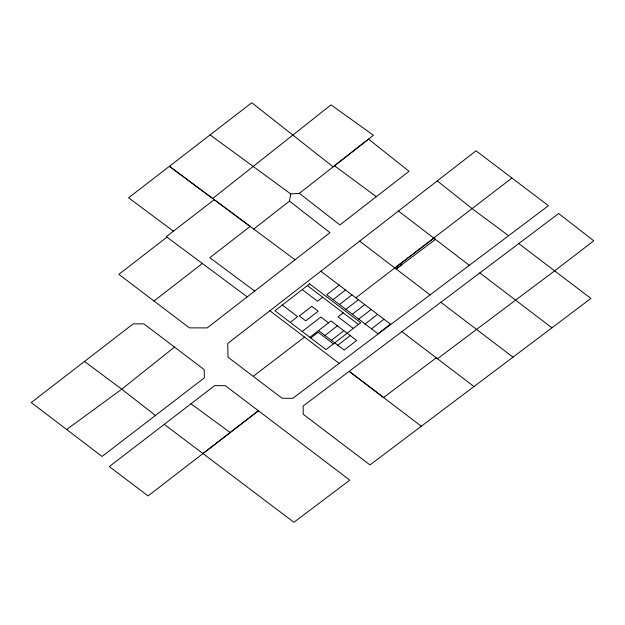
<?xml version="1.0" encoding="UTF-8"?>
<svg xmlns="http://www.w3.org/2000/svg" width="625" height="625" viewBox="0 0 625 625"><rect width="100%" height="100%" fill="white"/><g stroke="black" fill="none" stroke-linecap="round" stroke-linejoin="round"><path stroke-width="0.94" d="M253.75 229.062L289.461 201.086L290.742 193.961L210.094 134.883L128.586 197.805L173.43 231.164M174.492 347.086L143.922 323.906L133.219 323.844L31.25 402.539L102.062 456.445L204.359 377.859L204.219 369.633L174.492 347.086L121.742 389.195L66.656 429.492M299.336 193.344L368.523 139.117L409.023 171.289L339.906 224.945L299.336 193.344L290.742 193.961M511.93 178.039L476.047 150.812L227.727 343.477L228 357.203L282.07 398.234L292.812 398.305L548.438 205.695L511.93 178.039L355.844 297.836M289.461 201.086L329.961 232.656L207.203 327.906L189.359 327.852L118.875 274.352L166.922 237.125M290.234 322.391L297.625 316.656L282.328 305.031M322.664 297.234L317.516 301.234L302.219 289.609M339.117 285.125L326.688 294.766L377.953 333.742L390.383 324.102M333.094 299.633L345.523 289.992M302.195 331.477L320.836 317.016L328.531 322.859M339.5 304.508L351.93 294.867M309.883 337.328L330.992 320.953L356.625 340.445L344.195 350.086L318.562 330.594M345.906 309.383L358.344 299.742M310.742 337.977L318.125 332.25L333.422 343.883M343.172 312.828L338.016 316.828L353.312 328.453M324.969 335.469L337.398 325.828M352.32 314.258L364.75 304.609M331.375 340.344L343.805 330.695M358.727 319.125L371.156 309.484M337.781 345.211L350.219 335.57M365.133 324L377.562 314.359M371.539 328.875L383.977 319.234M153.977 300.992L202.359 263.492M202.961 453.57L258.398 410.758L148.062 495.937L109.305 466.578L214.625 385.625L225.367 385.703L349.812 480.141L293.922 522.273L164.25 424.344M210.094 134.883L251.797 102.727L333.141 166.852L373.469 135.25L331.016 104.875L212.672 198.508L169.398 166.305L295.023 259.766M253.211 376.32L304.492 337.07M394.883 268.016L433.945 238.227L469.32 265.312M518.773 243.57L558.672 213.516L593.75 240.805L554.617 270.867L437.477 358.75L401.883 331.648L303.141 406.039L303.234 414.273L369.984 464.922L590.898 298.453L518.773 243.57L401.883 331.648M190.984 403.773L230.172 432.539M334.484 165.773L376.312 196.664M508.586 235.734L472.414 208.828L437.25 180.898M254.695 291.07L209.812 257.719L250.172 226.43L214.242 199.664L166.312 236.664L247.234 296.867M84.508 361.445L121.742 389.195L155.438 415.422M479.828 272.922L551.945 327.812M440.875 302.281L512.992 357.164M474 386.531L436.258 357.82L383.57 397.539L349.195 371.359L421.312 426.242M320.844 271.227L390.844 324.453M307.375 285.609L358.461 324.453M269.875 310.758L339.141 363.391M359.641 241.117L430.07 294.867M398.445 211.008L435.469 239.391L396.156 268.984L401.531 264.961L400.234 263.953M309.609 283.875L274.945 310.758L326.031 349.609L360.695 322.727L309.609 283.875M311.766 306.336L299.336 315.977L305.742 320.852L318.172 311.211L311.766 306.336"/></g></svg>
